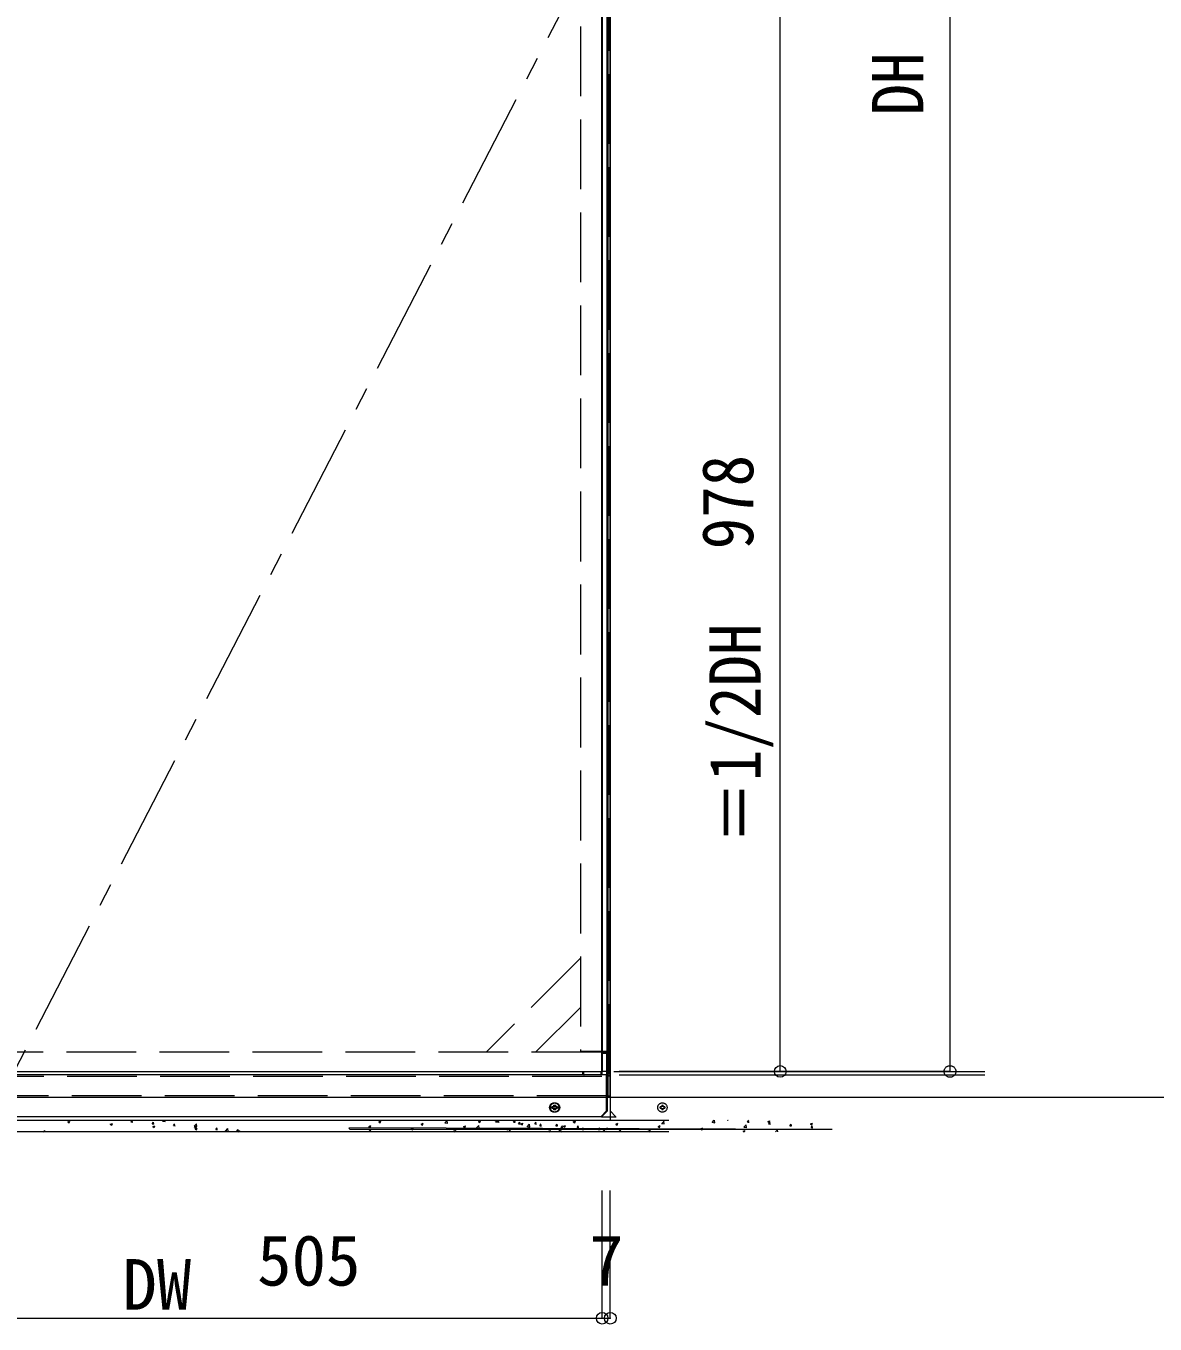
# Model space of a CAD drawing. Units: millimetres at full size, sheet at 1:20. Extents: x -4072 to 3728, y -3418 to 2032.
# Drawn here: x -3093 to -2122, y -1545 to -428 of the extents above; entities that cross this region are included whole.
import ezdxf
from ezdxf.enums import TextEntityAlignment as Align

# ---------------------------------------------------------------- set-up
doc = ezdxf.new("R2010")
doc.units = ezdxf.units.MM
doc.header["$LTSCALE"] = 20
doc.header["$PDMODE"] = 32
doc.header["$PDSIZE"] = 10
for name, pattern in [('CHAIN1', [8, 5, -1, 1, -1]), ('DASHED3', [4, 3, -1]), ('DOUBLE_CHAIN1', [8.8, 5, -1, 0.6, -0.6, 0.6, -1])]:
    doc.linetypes.add(name, pattern=pattern)
for name, color, linetype, lineweight in [('0-0', 7, 'Continuous', 9), ('0-1', 7, 'Continuous', 9), ('0-2', 6, 'Continuous', 9), ('0-3', 7, 'Continuous', 9), ('0-7', 134, 'DASHED3', 9), ('0-8', 3, 'DOUBLE_CHAIN1', 9), ('0-A', 7, 'Continuous', 9), ('0-C', 7, 'Continuous', 9), ('0-D', 7, 'Continuous', 9), ('0-E', 4, 'CHAIN1', 9), ('0-F', 7, 'Continuous', 9)]:
    doc.layers.add(name, color=color, linetype=linetype, lineweight=lineweight)
doc.styles.add('ＭＳ ゴシック', font='')
doc.styles.get('ＭＳ ゴシック').set_extended_font_data('MS Gothic')

msp = doc.modelspace()

# ---------------------------------------------------------------- linework, layer by layer
at = {"layer": '0-0'}
for p, q in [((-2597.69, -1540.05), (-2597.69, -1430.12)), ((-2597.69, -1540.05), (-2597.69, -1430.12)), ((-2597.69, -1540.05), (-2597.69, -1430.12)), ((-2590.69, -1540.05), (-2590.69, -1430.12)), ((-2590.69, -1540.05), (-2590.69, -1430.12)), ((-3102.69, -1540.05), (-2597.69, -1540.05)), ((-2597.69, -1540.05), (-2590.69, -1540.05))]:
    msp.add_line(p, q, dxfattribs=at)
for p in [(-2444.54, -1327.78), (-2597.69, -1540.05), (-2597.69, -1540.05), (-2590.69, -1540.05)]:
    msp.add_point(p, dxfattribs=at)
at = {"layer": '0-1', "color": 2, "linetype": 'CHAIN1'}
msp.add_lwpolyline([(-3103.41, 628.22), (-2598.41, -349.78), (-3103.41, -1327.78)], dxfattribs=at)
at = {"layer": '0-2'}
for p, q in [((-2444.54, -1327.78), (-2444.54, -349.78)), ((-2587.71, -1327.78), (-2414.54, -1327.78)), ((-2587.71, -1327.78), (-2268.56, -1327.78)), ((-2587.71, -1327.78), (-2268.56, -1327.78)), ((-2583.21, -1330.78), (-2268.56, -1330.78))]:
    msp.add_line(p, q, dxfattribs=at)
at = {"layer": '0-3'}
for p, q in [((-2598.91, -1366.78), (-2593.91, -1361.78)), ((-2598.21, -1366.78), (-2593.21, -1361.78)), ((-2590.91, -1361.78), (-2585.91, -1366.78)), ((-2598.91, -1366.78), (-3612.71, -1366.78)), ((-2598.21, -1366.78), (-2585.71, -1366.78))]:
    msp.add_line(p, q, dxfattribs=at)
at = {"layer": '0-7', "color": 5}
for p, q in [((-2591.7, 650.22), (-2591.7, -1349.78)), ((-2616.41, 611.02), (-2616.41, -1310.58)), ((-2616.41, -1230.28), (-2697.41, -1311.28)), ((-2654.98, -1311.28), (-2616.41, -1272.71)), ((-2598.41, -1311.28), (-3103.41, -1311.28)), ((-2597.71, -1310.58), (-2616.41, -1310.58)), ((-2597.71, -1311.28), (-2593.41, -1311.28)), ((-2593.21, -1312.28), (-2597.71, -1312.28)), ((-3617.91, -1331.78), (-2593.91, -1331.78)), ((-2590.91, -1331.78), (-2593.21, -1331.78)), ((-2593.91, -1348.78), (-3617.91, -1348.78)), ((-2593.21, -1348.78), (-2590.91, -1348.78))]:
    msp.add_line(p, q, dxfattribs=at)
at = {"layer": '0-8'}
for p, q in [((-2639.44, -1358.25), (-2640.91, -1358.25)), ((-2640.91, -1359.32), (-2640.91, -1358.25)), ((-2640.91, -1359.32), (-2639.44, -1359.32)), ((-2640.21, -1359.32), (-2640.21, -1358.25)), ((-2639.44, -1356.78), (-2639.44, -1358.25)), ((-2639.44, -1356.78), (-2638.37, -1356.78)), ((-2639.44, -1359.32), (-2639.44, -1360.78)), ((-2638.37, -1360.78), (-2639.44, -1360.78)), ((-2638.74, -1356.78), (-2637.67, -1356.78)), ((-2637.67, -1360.78), (-2638.74, -1360.78)), ((-2638.37, -1358.25), (-2638.37, -1356.78)), ((-2636.91, -1358.25), (-2638.37, -1358.25)), ((-2638.37, -1359.32), (-2636.91, -1359.32)), ((-2638.37, -1360.78), (-2638.37, -1359.32)), ((-2636.91, -1358.25), (-2636.91, -1359.32)), ((-2636.21, -1358.25), (-2636.21, -1359.32)), ((-2546.44, -1358.25), (-2547.91, -1358.25)), ((-2547.91, -1359.32), (-2547.91, -1358.25)), ((-2547.91, -1359.32), (-2546.44, -1359.32)), ((-2546.44, -1356.78), (-2546.44, -1358.25)), ((-2546.44, -1356.78), (-2545.37, -1356.78)), ((-2546.44, -1359.32), (-2546.44, -1360.78)), ((-2545.37, -1360.78), (-2546.44, -1360.78)), ((-2545.37, -1358.25), (-2545.37, -1356.78)), ((-2543.91, -1358.25), (-2545.37, -1358.25)), ((-2545.37, -1359.32), (-2543.91, -1359.32)), ((-2545.37, -1360.78), (-2545.37, -1359.32)), ((-2543.91, -1358.25), (-2543.91, -1359.32))]:
    msp.add_line(p, q, dxfattribs=at)
for points in [[(-2638.74, -1356.78), (-2638.74, -1358.25), (-2640.21, -1358.25)], [(-2640.21, -1359.32), (-2638.74, -1359.32), (-2638.74, -1360.78)], [(-2636.21, -1358.25), (-2637.67, -1358.25), (-2637.67, -1356.78)], [(-2637.67, -1360.78), (-2637.67, -1359.32), (-2636.21, -1359.32)]]:
    msp.add_lwpolyline(points, dxfattribs=at)
for centre in [(-2638.91, -1358.78), (-2638.21, -1358.78), (-2545.91, -1358.78)]:
    msp.add_circle(centre, 4, dxfattribs=at)
for centre, start, end in [((-2638.91, -1358.78), 131.81031, 138.18969), ((-2638.91, -1358.78), 221.81031, 228.18969), ((-2638.21, -1358.78), 131.81031, 138.18969), ((-2638.21, -1358.78), 221.81031, 228.18969), ((-2638.91, -1358.78), 41.81031, 48.18969), ((-2638.91, -1358.78), 311.81031, 318.18969), ((-2638.21, -1358.78), 41.81031, 48.18969), ((-2638.21, -1358.78), 311.81031, 318.18969), ((-2545.91, -1358.78), 131.81031, 138.18969), ((-2545.91, -1358.78), 221.81031, 228.18969), ((-2545.91, -1358.78), 41.81031, 48.18969), ((-2545.91, -1358.78), 311.81031, 318.18969)]:
    msp.add_arc(centre, 0.8, start, end, dxfattribs=at)
at = {"layer": '0-A'}
for p, q in [((-2598.41, 628.22), (-2598.41, -1327.78)), ((-2597.71, 628.22), (-2597.71, -1327.78)), ((-2593.41, -1327.78), (-2593.41, 628.22)), ((-3103.41, -1327.78), (-2598.41, -1327.78)), ((-2593.41, -1327.78), (-2597.71, -1327.78))]:
    msp.add_line(p, q, dxfattribs=at)
at = {"layer": '0-C', "color": 2}
msp.add_line((-2590.4, -1369.78), (-2590.4, 650.72), dxfattribs=at)
at = {"layer": '0-C'}
for p, q in [((-3670.72, -1369.78), (-2540.4, -1369.78)), ((-3092.69, -1369.78), (-3092.47, -1369.93)), ((-3092.47, -1369.93), (-3092.43, -1369.78)), ((-3057.23, -1371.11), (-3055.97, -1371.96)), ((-3057.22, -1371.09), (-3055.45, -1370.41)), ((-3055.97, -1371.96), (-3055.46, -1370.43)), ((-3020.73, -1373.14), (-3019.46, -1374)), ((-3020.72, -1373.13), (-3018.94, -1372.44)), ((-3019.83, -1369.8), (-3019.84, -1369.78)), ((-3019.47, -1373.99), (-3018.95, -1372.46)), ((-3002.92, -1371.22), (-3001.71, -1369.78)), ((-3002.92, -1371.22), (-3001.4, -1371.36)), ((-3001.62, -1371.4), (-3001.91, -1369.8)), ((-2984.7, -1372.82), (-2983.48, -1371.36)), ((-2984.7, -1372.82), (-2983.18, -1372.95)), ((-2983.4, -1372.99), (-2983.69, -1371.4)), ((-2975.78, -1370.53), (-2973.52, -1370.88)), ((-2975.74, -1370.61), (-2974.95, -1369.78)), ((-2973.53, -1370.97), (-2973.67, -1369.78)), ((-2966.48, -1374.41), (-2965.26, -1372.95)), ((-2965.18, -1374.58), (-2965.47, -1372.99)), ((-2948.64, -1374.82), (-2946.66, -1372.75)), ((-2946.43, -1375.17), (-2946.71, -1372.76)), ((-2925.25, -1369.78), (-2925.12, -1369.87)), ((-2925.12, -1369.87), (-2925.09, -1369.78)), ((-2789.88, -1371.05), (-2788.61, -1371.91)), ((-2789.87, -1371.04), (-2788.09, -1370.36)), ((-2788.62, -1371.91), (-2788.1, -1370.37)), ((-2753.37, -1373.07), (-2751.59, -1372.39)), ((-2753.37, -1373.09), (-2752.11, -1373.94)), ((-2752.11, -1373.94), (-2751.6, -1372.4)), ((-2732.92, -1371.98), (-2730.66, -1372.33)), ((-2732.88, -1372.06), (-2730.9, -1370)), ((-2730.67, -1372.42), (-2730.95, -1370)), ((-2704.74, -1369.82), (-2704.75, -1369.78)), ((-2704.55, -1369.78), (-2704.52, -1369.78)), ((-2704.12, -1370.89), (-2702.85, -1371.74)), ((-2704.11, -1370.87), (-2702.33, -1370.19)), ((-2702.86, -1371.74), (-2702.34, -1370.2)), ((-2691.14, -1369.78), (-2690.63, -1369.83)), ((-2690.84, -1369.87), (-2690.86, -1369.78)), ((-2689.39, -1371.02), (-2687.13, -1371.37)), ((-2689.36, -1371.09), (-2688.1, -1369.78)), ((-2687.82, -1371.24), (-2686.6, -1369.78)), ((-2687.82, -1371.25), (-2686.3, -1371.38)), ((-2687.15, -1371.45), (-2687.34, -1369.78)), ((-2686.52, -1371.42), (-2686.81, -1369.83)), ((-2673.93, -1371.29), (-2672.7, -1369.83)), ((-2673.93, -1371.29), (-2672.41, -1371.42)), ((-2672.63, -1371.46), (-2672.92, -1369.87)), ((-2669.6, -1372.84), (-2668.38, -1371.38)), ((-2669.6, -1372.84), (-2668.09, -1372.97)), ((-2668.3, -1373.01), (-2668.59, -1371.42)), ((-2667.61, -1372.92), (-2666.35, -1373.78)), ((-2667.6, -1372.91), (-2665.83, -1372.22)), ((-2666.35, -1373.77), (-2665.84, -1372.24)), ((-2662.25, -1375.3), (-2660.27, -1373.24)), ((-2660.04, -1375.65), (-2660.32, -1373.24)), ((-2657.81, -1369.78), (-2657.76, -1369.82)), ((-2657.77, -1369.82), (-2657.76, -1369.78)), ((-2655.71, -1372.88), (-2654.49, -1371.42)), ((-2655.71, -1372.88), (-2654.19, -1373.01)), ((-2654.41, -1373.05), (-2654.7, -1371.46)), ((-2651.39, -1374.43), (-2650.16, -1372.97)), ((-2650.08, -1374.61), (-2650.38, -1373.01)), ((-2637.49, -1374.47), (-2636.27, -1373.01)), ((-2636.19, -1374.65), (-2636.48, -1373.06)), ((-2622.52, -1370.98), (-2620.74, -1370.3)), ((-2622.52, -1371), (-2621.26, -1371.85)), ((-2621.26, -1371.85), (-2620.75, -1370.31)), ((-2586.02, -1373.03), (-2584.76, -1373.89)), ((-2586.01, -1373.02), (-2584.23, -1372.33)), ((-2584.76, -1373.88), (-2584.25, -1372.35)), ((-2546.53, -1372.46), (-2544.27, -1372.81)), ((-2546.49, -1372.54), (-2544.51, -1370.48)), ((-2544.28, -1372.9), (-2544.56, -1370.49)), ((-2503, -1371.5), (-2500.75, -1371.85)), ((-2502.97, -1371.58), (-2501.25, -1369.78)), ((-2500.76, -1371.93), (-2501.01, -1369.78)), ((-2489.69, -1369.78), (-2489.43, -1369.81)), ((-2489.64, -1369.85), (-2489.65, -1369.78)), ((-2472.73, -1371.26), (-2471.5, -1369.8)), ((-2472.73, -1371.27), (-2471.21, -1371.4)), ((-2471.42, -1371.44), (-2471.72, -1369.85)), ((-2455.17, -1370.94), (-2453.91, -1371.8)), ((-2455.16, -1370.93), (-2453.38, -1370.24)), ((-2454.51, -1372.86), (-2453.28, -1371.4)), ((-2454.51, -1372.86), (-2452.99, -1372.99)), ((-2453.91, -1371.79), (-2453.39, -1370.26)), ((-2453.2, -1373.03), (-2453.5, -1371.44)), ((-2436.29, -1374.45), (-2435.06, -1372.99)), ((-2434.99, -1374.63), (-2435.28, -1373.04)), ((-2418.67, -1372.98), (-2417.4, -1373.83)), ((-2418.66, -1372.96), (-2416.88, -1372.28)), ((-2417.41, -1373.83), (-2416.89, -1372.29)), ((-2654.51, -1379.78), (-3670.72, -1379.78)), ((-2540.4, -1379.78), (-3670.72, -1379.78)), ((-3078.57, -1379.29), (-3076.79, -1378.6)), ((-3078.57, -1379.3), (-3077.86, -1379.78)), ((-3077.19, -1379.78), (-3076.8, -1378.62)), ((-2984.23, -1375.18), (-2982.96, -1376.03)), ((-2984.22, -1375.16), (-2982.44, -1374.48)), ((-2982.97, -1376.03), (-2982.45, -1374.49)), ((-2966.48, -1374.41), (-2964.97, -1374.54)), ((-2948.67, -1374.74), (-2946.41, -1375.09)), ((-2948.26, -1376), (-2947.04, -1374.54)), ((-2948.26, -1376.01), (-2946.75, -1376.14)), ((-2947.72, -1377.21), (-2946.46, -1378.06)), ((-2947.71, -1377.2), (-2945.94, -1376.51)), ((-2946.96, -1376.18), (-2947.25, -1374.59)), ((-2946.46, -1378.06), (-2945.95, -1376.53)), ((-2930.05, -1377.6), (-2928.82, -1376.14)), ((-2930.05, -1377.6), (-2928.53, -1377.73)), ((-2928.74, -1377.77), (-2929.04, -1376.18)), ((-2921.56, -1378.94), (-2919.31, -1379.29)), ((-2921.53, -1379.02), (-2919.55, -1376.96)), ((-2919.32, -1379.38), (-2919.6, -1376.96)), ((-2911.83, -1379.19), (-2910.6, -1377.73)), ((-2911.83, -1379.19), (-2910.31, -1379.33)), ((-2911.22, -1379.25), (-2910.43, -1379.78)), ((-2911.21, -1379.23), (-2909.43, -1378.55)), ((-2910.52, -1379.37), (-2910.82, -1377.77)), ((-2909.85, -1379.78), (-2909.44, -1378.56)), ((-2892.77, -1379.78), (-2892.38, -1379.33)), ((-2892.52, -1379.78), (-2892.6, -1379.37)), ((-2814.85, -1377.82), (-2815.14, -1376.22)), ((-2399.85, -1377.64), (-2814.93, -1376.18)), ((-2399.85, -1377.64), (-2814.63, -1377.78)), ((-2798.46, -1375), (-2796.68, -1374.31)), ((-2798.46, -1375.01), (-2797.2, -1375.86)), ((-2797.93, -1379.23), (-2796.71, -1377.77)), ((-2797.93, -1379.24), (-2796.42, -1379.37)), ((-2797.2, -1375.86), (-2796.69, -1374.33)), ((-2796.63, -1379.41), (-2796.92, -1377.82)), ((-2778.84, -1379.78), (-2778.49, -1379.37)), ((-2778.64, -1379.78), (-2778.71, -1379.41)), ((-2761.96, -1377.05), (-2760.7, -1377.9)), ((-2761.95, -1377.03), (-2760.17, -1376.35)), ((-2760.7, -1377.9), (-2760.19, -1376.36)), ((-2725.46, -1379.08), (-2724.42, -1379.78)), ((-2725.45, -1379.06), (-2723.67, -1378.38)), ((-2724.15, -1379.78), (-2723.68, -1378.4)), ((-2716.87, -1375.12), (-2715.61, -1375.98)), ((-2716.86, -1375.11), (-2715.08, -1374.42)), ((-2715.61, -1375.97), (-2715.1, -1374.44)), ((-2705.81, -1376.19), (-2703.55, -1376.54)), ((-2705.77, -1376.26), (-2703.79, -1374.2)), ((-2703.56, -1376.62), (-2703.84, -1374.21)), ((-2680.37, -1377.16), (-2679.1, -1378.01)), ((-2680.36, -1377.14), (-2678.58, -1376.46)), ((-2679.11, -1378.01), (-2678.59, -1376.47)), ((-2678.01, -1379.78), (-2676.69, -1378.41)), ((-2676.58, -1379.78), (-2676.74, -1378.41)), ((-2662.28, -1375.22), (-2660.03, -1375.57)), ((-2651.39, -1374.43), (-2649.87, -1374.57)), ((-2643.86, -1379.17), (-2642.08, -1378.49)), ((-2643.86, -1379.19), (-2642.99, -1379.78)), ((-2642.52, -1379.78), (-2642.09, -1378.51)), ((-2637.49, -1374.48), (-2635.97, -1374.61)), ((-2635.18, -1379.42), (-2632.92, -1379.78)), ((-2635.14, -1379.5), (-2633.16, -1377.44)), ((-2632.94, -1379.78), (-2633.21, -1377.45)), ((-2633.17, -1376.02), (-2631.94, -1374.57)), ((-2633.17, -1376.03), (-2631.65, -1376.16)), ((-2631.86, -1376.2), (-2632.16, -1374.61)), ((-2631.11, -1374.96), (-2629.85, -1375.81)), ((-2631.1, -1374.94), (-2629.32, -1374.26)), ((-2629.85, -1375.81), (-2629.33, -1374.27)), ((-2619.27, -1376.07), (-2618.05, -1374.61)), ((-2619.27, -1376.07), (-2617.75, -1376.2)), ((-2617.97, -1376.24), (-2618.26, -1374.65)), ((-2614.95, -1377.62), (-2613.72, -1376.16)), ((-2614.95, -1377.62), (-2613.43, -1377.75)), ((-2613.65, -1377.79), (-2613.94, -1376.2)), ((-2601.05, -1377.66), (-2599.83, -1376.2)), ((-2601.05, -1377.66), (-2599.54, -1377.8)), ((-2599.75, -1377.84), (-2600.05, -1376.24)), ((-2596.73, -1379.21), (-2595.51, -1377.75)), ((-2596.73, -1379.22), (-2595.21, -1379.35)), ((-2595.43, -1379.39), (-2595.72, -1377.8)), ((-2594.61, -1376.99), (-2593.34, -1377.84)), ((-2594.6, -1376.97), (-2592.82, -1376.29)), ((-2593.35, -1377.84), (-2592.83, -1376.31)), ((-2582.84, -1379.26), (-2581.61, -1377.8)), ((-2582.84, -1379.26), (-2581.32, -1379.39)), ((-2581.53, -1379.43), (-2581.83, -1377.84)), ((-2577.65, -1379.78), (-2577.29, -1379.35)), ((-2577.43, -1379.78), (-2577.5, -1379.39)), ((-2563.72, -1379.78), (-2563.39, -1379.39)), ((-2563.54, -1379.78), (-2563.61, -1379.43)), ((-2558.1, -1379.01), (-2556.32, -1378.33)), ((-2558.1, -1379.03), (-2556.98, -1379.78)), ((-2556.81, -1379.78), (-2556.33, -1378.34)), ((-2549.52, -1375.07), (-2548.25, -1375.92)), ((-2549.51, -1375.05), (-2547.73, -1374.37)), ((-2548.26, -1375.92), (-2547.74, -1374.38)), ((-2513.01, -1377.09), (-2511.23, -1376.4)), ((-2513.01, -1377.1), (-2511.75, -1377.95)), ((-2511.75, -1377.95), (-2511.24, -1376.42)), ((-2476.51, -1379.14), (-2475.55, -1379.78)), ((-2476.5, -1379.12), (-2474.72, -1378.44)), ((-2475.9, -1375.7), (-2473.64, -1376.05)), ((-2475.86, -1375.78), (-2473.88, -1373.72)), ((-2475.18, -1379.78), (-2474.74, -1378.45)), ((-2473.65, -1376.14), (-2473.93, -1373.73)), ((-2448.56, -1379.78), (-2446.77, -1377.92)), ((-2446.61, -1379.78), (-2446.82, -1377.93)), ((-2436.29, -1374.45), (-2434.77, -1374.59)), ((-2418.07, -1376.05), (-2416.85, -1374.59)), ((-2418.07, -1376.05), (-2416.55, -1376.18)), ((-2416.77, -1376.22), (-2417.06, -1374.63))]:
    msp.add_line(p, q, dxfattribs=at)
at = {"layer": '0-D', "color": 4}
for p, q in [((-2614.01, -1327.78), (-2614.51, -1328.28)), ((-2614.51, -1328.28), (-2614.51, -1330.28)), ((-2614.01, -1327.78), (-2606.51, -1327.78)), ((-2613.31, -1327.78), (-2613.81, -1328.28)), ((-2613.31, -1327.78), (-2605.81, -1327.78)), ((-2606.51, -1327.78), (-2599.01, -1327.78)), ((-2605.81, -1327.78), (-2598.31, -1327.78)), ((-2598.51, -1328.28), (-2599.01, -1327.78)), ((-2597.81, -1328.28), (-2598.31, -1327.78)), ((-2597.81, -1330.28), (-2597.81, -1328.28)), ((-2614.51, -1330.28), (-2614.01, -1330.78)), ((-2606.51, -1330.78), (-2614.01, -1330.78)), ((-2605.81, -1330.78), (-2613.31, -1330.78)), ((-2599.01, -1330.78), (-2606.51, -1330.78)), ((-2598.31, -1330.78), (-2605.81, -1330.78)), ((-2598.31, -1330.78), (-2597.81, -1330.28))]:
    msp.add_line(p, q, dxfattribs=at)
for points in [[(-2613.81, -1328.28), (-2613.81, -1330.28), (-2613.31, -1330.78)], [(-2599.01, -1330.78), (-2598.51, -1330.28), (-2598.51, -1328.28)]]:
    msp.add_lwpolyline(points, dxfattribs=at)
at = {"layer": '0-E', "color": 7, "linetype": 'Continuous'}
for p, q in [((-2298.56, 628.22), (-2298.56, -1327.78)), ((-2298.56, -1327.78), (-2583.21, -1327.78))]:
    msp.add_line(p, q, dxfattribs=at)
at = {"layer": '0-E', "color": 5, "linetype": 'Continuous'}
msp.add_line((-2590.7, -1349.78), (-1283.02, -1349.78), dxfattribs=at)
at = {"layer": '0-E', "color": 7}
msp.add_point((-2298.56, -1327.78), dxfattribs=at)
at = {"layer": '0-F'}
for p, q in [((-2590.7, -1349.78), (-2590.7, 650.22)), ((-2592.71, -1310.58), (-2597.71, -1310.58)), ((-2593.91, -1312.28), (-2593.91, -1330.78)), ((-2592.71, -1311.28), (-2593.21, -1311.28)), ((-2590.91, -1312.28), (-2590.91, -1330.78)), ((-2593.91, -1330.78), (-3617.91, -1330.78)), ((-2593.91, -1331.78), (-2593.91, -1330.78)), ((-2593.91, -1349.78), (-2593.91, -1331.78)), ((-2593.21, -1331.78), (-2593.21, -1330.78)), ((-2593.21, -1330.78), (-2590.91, -1330.78)), ((-2593.21, -1361.78), (-2593.21, -1331.78)), ((-2590.91, -1330.78), (-2590.91, -1331.78)), ((-2590.91, -1348.78), (-2590.91, -1331.78)), ((-3617.91, -1349.78), (-2593.91, -1349.78)), ((-2593.91, -1344.78), (-2593.42, -1344.78)), ((-2593.91, -1361.78), (-2593.91, -1345.78)), ((-2593.91, -1345.78), (-2593.42, -1345.78)), ((-2592.41, -1349.78), (-2593.41, -1349.78)), ((-2593.21, -1344.78), (-2592.71, -1344.78)), ((-2593.21, -1345.78), (-2592.71, -1345.78)), ((-2593.21, -1349.78), (-2593.21, -1348.78)), ((-2590.91, -1349.78), (-2593.21, -1349.78)), ((-2592.71, -1349.78), (-2591.71, -1349.78)), ((-2591.41, -1349.78), (-2592.41, -1349.78)), ((-2591.71, -1349.78), (-2591.7, -1349.78)), ((-2591.7, -1349.78), (-2590.7, -1349.78)), ((-2591.41, -1344.78), (-2590.91, -1344.78)), ((-2591.41, -1345.78), (-2590.91, -1345.78)), ((-2590.91, -1348.78), (-2590.91, -1361.78))]:
    msp.add_line(p, q, dxfattribs=at)
for points in [[(-2591.71, 650.22), (-2592.71, 650.22), (-2592.71, -1349.78)], [(-2593.21, -1312.28), (-2593.21, -1311.28), (-2597.71, -1311.28)], [(-2592.71, -1312.28), (-2593.21, -1312.28), (-2593.21, -1330.78)]]:
    msp.add_lwpolyline(points, dxfattribs=at)

# ---------------------------------------------------------------- texts
at = {"layer": '0-0', "style": 'ＭＳ ゴシック', "width": 0.9}
for s, p in [('DH', (-2308.21, -505.42)), ('＝1/2DH', (-2448.07, -1132.16))]:
    msp.add_text(s, height=44.21, rotation=90, dxfattribs=at).set_placement(p, align=Align.BOTTOM_LEFT)
at = {"layer": '0-0', "style": 'ＭＳ ゴシック'}
for s, p in [('505', (-2894.46, -1525.05)), ('7', (-2608.9, -1525.05)), ('DW', (-3010.34, -1545.87))]:
    msp.add_text(s, height=43.62, dxfattribs=at).set_placement(p, align=Align.BOTTOM_LEFT)
at = {"layer": '0-2', "color": 7, "style": 'ＭＳ ゴシック', "width": 0.9}
msp.add_text('978', height=44.21, rotation=90, dxfattribs=at).set_placement((-2454.54, -878.64), align=Align.BOTTOM_LEFT)

doc.saveas('drawing.dxf')
